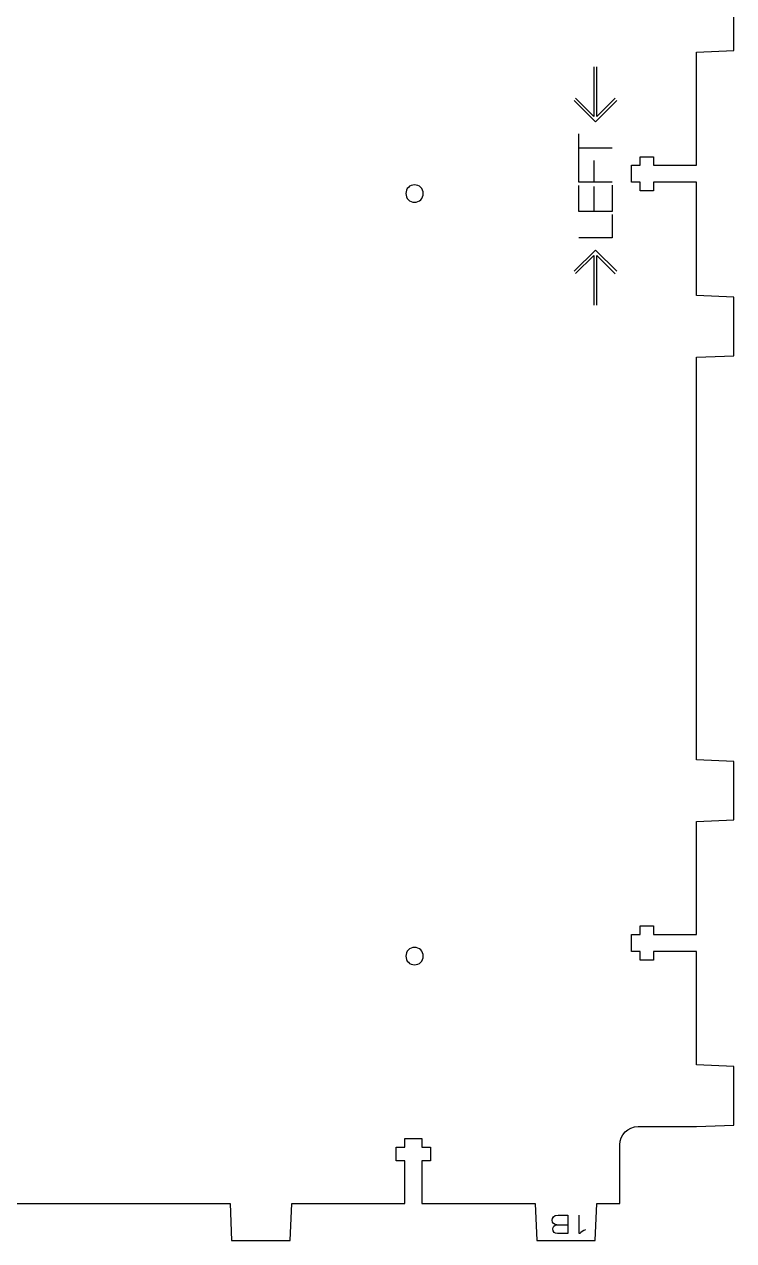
# Model space of a CAD drawing. Header units: millimetres. Extents: x 28 to 1172, y 29 to 868.
# Drawn here: x 307.7 to 400.7, y 457.8 to 617.3 of the extents above; entities that cross this region are included whole.
import ezdxf

# ---------------------------------------------------------------- set-up
doc = ezdxf.new("R2010")
doc.units = ezdxf.units.MM
doc.layers.add('Layer_1', color=7, linetype='CONTINUOUS', true_color=0xffffff)

msp = doc.modelspace()

# ---------------------------------------------------------------- linework, layer by layer
at = {"layer": 'Layer_1', "color": 1, "true_color": 0xff0000}
for points in [[(388.15, 472.79), (395.82, 472.79), (395.82, 472.79), (400.69, 472.99), (400.69, 480.67), (395.82, 480.87), (395.82, 495.74), (390.2, 495.74), (390.2, 494.62), (388.44, 494.62), (388.44, 495.74), (387.29, 495.74), (387.29, 497.98), (388.44, 497.98), (388.44, 499.1), (390.2, 499.1), (390.2, 497.98), (395.82, 497.98), (395.82, 512.8), (400.69, 513), (400.69, 520.68), (395.82, 520.88), (395.82, 573.67), (400.69, 573.87), (400.69, 581.55), (395.82, 581.75), (395.82, 596.6), (390.2, 596.6), (390.2, 595.48), (388.44, 595.48), (388.44, 596.6), (387.29, 596.6), (387.29, 598.84), (388.44, 598.84), (388.44, 599.96), (390.2, 599.96), (390.2, 598.84), (395.82, 598.84), (395.82, 613.67), (400.69, 613.87), (400.69, 621.55)], [(357.71, 595.13), (357.71, 595.13)], [(357.71, 495.14), (357.71, 495.14)], [(289.32, 462.71), (334.67, 462.71), (334.87, 457.84), (342.55, 457.84), (342.75, 462.71), (357.57, 462.71), (357.57, 468.32), (356.45, 468.32), (356.45, 470.08), (357.57, 470.08), (357.57, 471.24), (359.81, 471.24), (359.81, 470.08), (360.93, 470.08), (360.93, 468.32), (359.81, 468.32), (359.81, 462.71), (374.67, 462.71), (374.87, 457.84), (382.55, 457.84), (382.75, 462.71), (382.75, 462.71), (385.75, 462.71), (385.75, 470.39)]]:
    msp.add_lwpolyline(points, dxfattribs=at)
at = {"layer": 'Layer_1', "color": 5, "true_color": 0x0000ff}
for points in [[(382.37, 611.76), (382.37, 605.22), (379.97, 607.62)], [(385.16, 607.62), (382.77, 605.22), (382.77, 611.76)], [(385.35, 607.32), (382.57, 604.54), (379.78, 607.32)], [(380.39, 599.18), (380.39, 602.94)], [(384.74, 601.07), (380.39, 601.07)], [(384.74, 596.6), (380.39, 596.6), (380.39, 599.65)], [(382.41, 596.6), (382.41, 599.48)], [(384.74, 596.22), (384.74, 592.79), (380.39, 592.79), (380.39, 596.18)], [(382.41, 592.79), (382.41, 596.04)], [(384.74, 592.37), (384.74, 589.31), (380.39, 589.31)], [(379.78, 584.93), (382.57, 587.71), (385.35, 584.93)], [(379.97, 584.63), (382.36, 587.02), (382.36, 580.48)], [(382.76, 580.48), (382.76, 587.02), (385.17, 584.62)], [(377.7, 461.19), (378.93, 461.19), (378.93, 458.77), (378.93, 458.77)], [(380.53, 458.79), (380.44, 458.79), (380.44, 461.17)], [(377.5, 459.92), (378.93, 459.92)], [(377.5, 459.92), (377.5, 459.92)], [(378.93, 458.77), (377.61, 458.77)]]:
    msp.add_lwpolyline(points, dxfattribs=at)
at = {"layer": 'Layer_1', "color": 1, "true_color": 0xff0000}
for points in [[(358.85, 596.27), (358.22, 596.27), (357.71, 595.76), (357.71, 595.13)], [(357.71, 595.13), (357.71, 594.5), (358.22, 593.99), (358.85, 593.99)], [(359.99, 595.13), (359.99, 595.76), (359.48, 596.27), (358.85, 596.27)], [(358.85, 593.99), (359.48, 593.99), (359.99, 594.5), (359.99, 595.13)], [(358.85, 496.28), (358.22, 496.28), (357.71, 495.77), (357.71, 495.14)], [(359.99, 495.14), (359.99, 495.77), (359.48, 496.28), (358.85, 496.28)], [(357.71, 495.14), (357.71, 494.51), (358.22, 494), (358.85, 494)], [(358.85, 494), (359.48, 494), (359.99, 494.51), (359.99, 495.14)], [(385.75, 470.39), (385.75, 471.72), (386.83, 472.79), (388.15, 472.79)]]:
    msp.add_open_spline(points, degree=3, dxfattribs=at)
at = {"layer": 'Layer_1', "color": 5, "true_color": 0x0000ff}
for points in [[(376.89, 460.53), (376.89, 460.81), (377.07, 461.19), (377.7, 461.19)], [(377.5, 459.92), (377.18, 459.94), (376.89, 460.11), (376.89, 460.53)], [(376.96, 459.37), (376.96, 459.65), (377.21, 459.92), (377.5, 459.92)], [(377.61, 458.77), (377.23, 458.77), (376.96, 458.98), (376.96, 459.37)], [(381.28, 459.24), (380.92, 459.15), (380.67, 458.95), (380.53, 458.79)]]:
    msp.add_open_spline(points, degree=3, dxfattribs=at)

doc.saveas('drawing.dxf')
